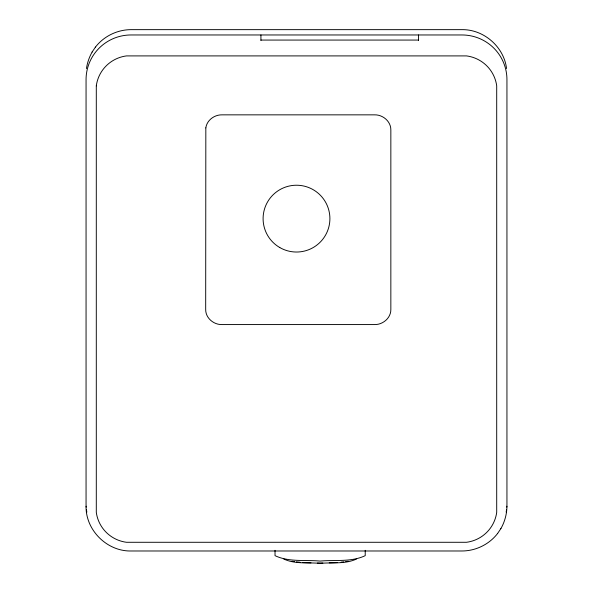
<?xml version="1.0" encoding="UTF-8"?>
<svg xmlns="http://www.w3.org/2000/svg" width="593" height="593" viewBox="0 0 593 593"><rect width="100%" height="100%" fill="white"/><g stroke="black" fill="none" stroke-linecap="round" stroke-linejoin="round"><path stroke-width="0.89" d="M506.941 506.222C506.859 514.094 504.747 521.892 500.811 528.711M86.445 68.58C87.312 62.725 89.246 57.069 92.189 51.925M95.354 47.225C103.738 36.269 117.281 29.665 131.06 29.65L461.94 29.65C483.806 29.287 503.983 46.854 506.555 68.58M86.059 506.222C85.6 530.216 107.096 551.512 131.06 550.986L461.94 550.986C475.719 550.979 489.262 544.374 497.646 533.418M92.085 52.08L95.451 47.084M497.549 533.559L500.915 528.556M356.571 558.969C345.356 564.343 332.176 562.246 320.124 563.35C308.071 562.246 294.891 564.343 283.676 558.969M341.116 562.149L343.836 561.823M345.652 561.601L348.38 561.274M322.866 563.053L317.381 563.053M329.263 562.846L337.484 562.587M260.927 40.065L418.539 40.065M302.764 562.587L310.984 562.846M291.875 561.274L294.595 561.601M296.411 561.823L300.043 562.253M418.539 34.965L418.539 40.487M365.221 550.326L365.221 555.656C351.338 562.297 335.03 559.71 320.124 561.074C305.217 559.71 288.91 562.297 275.026 555.656L275.026 550.326M260.927 34.965L260.927 40.487M506.815 507.156A44.994 44.668 0 0 0 506.941 503.82L506.941 79.625A44.994 44.668 0 0 0 461.947 34.965L131.053 34.965A44.994 44.668 0 0 0 86.059 79.625L86.059 503.82A44.994 44.668 0 0 0 86.185 507.156M506.555 509.646A44.994 44.668 0 0 1 506.155 512.122M86.845 512.122A44.994 44.668 0 0 1 86.445 509.646M96.296 85.866L96.296 512.322A35.061 34.802 0 0 0 126.479 542.284L466.521 542.284A35.061 34.802 0 0 0 496.704 512.322L496.704 85.866A35.061 34.802 0 0 0 466.521 55.905L126.479 55.905A35.061 34.802 0 0 0 96.296 85.866M205.83 127.888L205.682 309.435C205.512 318.011 213.725 324.845 222.027 324.571L374.502 324.571C382.796 324.845 391.009 318.011 390.846 309.435L390.846 129.986C391.009 121.402 382.796 114.575 374.502 114.849L222.027 114.849C214.458 114.664 206.868 120.186 205.83 127.888M279.8 247.555A33.401 33.401 0 0 0 329.901 218.632A33.401 33.401 0 0 0 279.8 189.701A33.401 33.401 0 0 0 279.8 247.555"/></g></svg>
